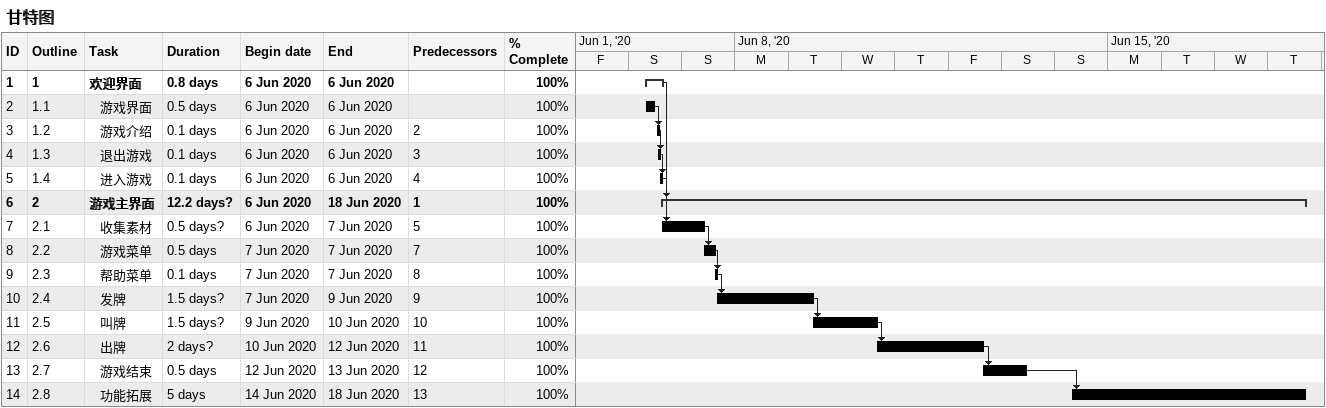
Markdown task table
甘特图

| ID | WBS | Task | Duration | Start | Finish | Predecessors | % complete |
|---|---|---|---|---|---|---|---|
| 1 | 1 | **欢迎界面** | 0.8d | 2020-06-06 | 2020-06-06 |  | 100 |
| 2 | 1.1 | 游戏界面 | 0.5d | 2020-06-06 | 2020-06-06 |  | 100 |
| 3 | 1.2 | 游戏介绍 | 0.1d | 2020-06-06 | 2020-06-06 | 2 | 100 |
| 4 | 1.3 | 退出游戏 | 0.1d | 2020-06-06 | 2020-06-06 | 3 | 100 |
| 5 | 1.4 | 进入游戏 | 0.1d | 2020-06-06 | 2020-06-06 | 4 | 100 |
| 6 | 2 | **游戏主界面** | 12.2d? | 2020-06-06 | 2020-06-18 | 1 | 100 |
| 7 | 2.1 | 收集素材 | 0.5d? | 2020-06-06 | 2020-06-07 | 5 | 100 |
| 8 | 2.2 | 游戏菜单 | 0.5d | 2020-06-07 | 2020-06-07 | 7 | 100 |
| 9 | 2.3 | 帮助菜单 | 0.1d | 2020-06-07 | 2020-06-07 | 8 | 100 |
| 10 | 2.4 | 发牌 | 1.5d? | 2020-06-07 | 2020-06-09 | 9 | 100 |
| 11 | 2.5 | 叫牌 | 1.5d? | 2020-06-09 | 2020-06-10 | 10 | 100 |
| 12 | 2.6 | 出牌 | 2d? | 2020-06-10 | 2020-06-12 | 11 | 100 |
| 13 | 2.7 | 游戏结束 | 0.5d | 2020-06-12 | 2020-06-13 | 12 | 100 |
| 14 | 2.8 | 功能拓展 | 5d | 2020-06-14 | 2020-06-18 | 13 | 100 |
